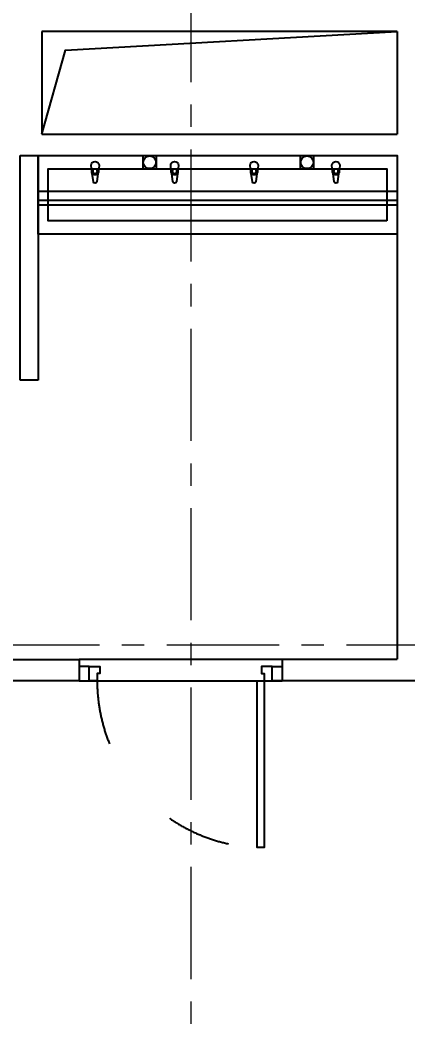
# Model space of a CAD drawing. Header units: millimetres. Extents: x -65527 to 8894748, y -37603 to 223697.
# Drawn here: x -27013 to -24855, y 111643 to 117239 of the extents above; entities that cross this region are included whole.
import ezdxf
from ezdxf import colors
from ezdxf.entities.mleader import LeaderData, LeaderLine
from ezdxf.math import Vec2, Vec3

# ---------------------------------------------------------------- set-up
doc = ezdxf.new("R2010")
doc.units = ezdxf.units.MM
doc.header["$LTSCALE"] = 10
doc.linetypes.add('ACAD_ISO03W100', pattern=[30, 12, -18])
doc.linetypes.add('CENTER', pattern=[2, 1.25, -0.25, 0.25, -0.25])
doc.layers.add('АР_Оси', color=142, linetype='Continuous', lineweight=9)
doc.layers.add('М_ЗАМЕТКИ', color=1, linetype='Continuous', lineweight=13)
doc.layers.add('Архитектура', color=251, linetype='Continuous')
doc.layers.add('ТХ_дозаторы', color=7, linetype='Continuous')
doc.styles.add('ISOCPEUR', font='isocpeur.ttf', dxfattribs={"width": 0.7})
doc.styles.get("Standard").update_dxf_attribs({"font": 'ARIALN.TTF'})

# ---------------------------------------------------------------- blocks, each defined once
blk = doc.blocks.new('*U105')
for points in [[(-55, -80), (-55, 0), (-115, 0), (-115, -40), (-100, -40), (-100, -80), (-55, -80)], [(0, 0), (0, -80), (-55, -80), (-55, 0), (0, 0)], [(-1130, 0), (-1130, -80), (-1075, -80), (-1075, 0), (-1130, 0)], [(-1075, -80), (-1075, 0), (-1015, 0), (-1015, -40), (-1030, -40), (-1030, -80), (-1075, -80)]]:
    blk.add_lwpolyline(points)
blk.add_lwpolyline([(-100, -80), (-100, -1010), (-140, -1010), (-140, -80)], close=True)
at = {"linetype": 'ACAD_ISO03W100', "ltscale": 3}
blk.add_arc((-100, -80), 930, 180, 270, dxfattribs=at)
blk = doc.blocks.new('A$C500e89c7')
at = {"ltscale": 100}
blk.add_circle((-36.5, 37.3), 35.3, dxfattribs=at)
at = {"layer": 'ТХ_дозаторы', "ltscale": 100}
blk.add_lwpolyline([(-73, 74.7), (0, 74.7), (0, 0), (-73, 0)], close=True, dxfattribs=at)
blk = doc.blocks.new('_DOTSMALL')
at = {"color": 0, "linetype": 'ByBlock', "const_width": 0.5}
blk.add_lwpolyline([(-0.0625, 0, 1), (0.0625, 0, 1)], format="xyb", close=True, dxfattribs=at)
blk = doc.blocks.new('_None')

msp = doc.modelspace()

# ---------------------------------------------------------------- linework, layer by layer
at = {"layer": 'АР_Оси', "linetype": 'CENTER', "ltscale": 50}
for p, q in [((-26063.4, 129518), (-26063.4, 73785.7)), ((-59197.1, 113755.6), (23981.3, 113755.6))]:
    msp.add_line(p, q, dxfattribs=at)
at = {"layer": 'Архитектура', "lineweight": 25, "transparency": 33554684}
for p, q in [((-26614.4, 116392.5), (-26617.9, 116429.3)), ((-26607.9, 116407.4), (-26607.9, 116394.4)), ((-26584, 116407.4), (-26607.9, 116407.4)), ((-26584, 116394.4), (-26584, 116407.4)), ((-26574, 116429.3), (-26577.5, 116392.5)), ((-26171.7, 116392.5), (-26175.2, 116429.3)), ((-26165.2, 116407.4), (-26165.2, 116394.4)), ((-26141.4, 116407.4), (-26165.2, 116407.4)), ((-26141.4, 116394.4), (-26141.4, 116407.4)), ((-26131.4, 116429.3), (-26134.9, 116392.5)), ((-25729.1, 116392.5), (-25732.6, 116429.3)), ((-25722.6, 116407.4), (-25722.6, 116394.4)), ((-25698.8, 116407.4), (-25722.6, 116407.4)), ((-25698.8, 116394.4), (-25698.8, 116407.4)), ((-25688.8, 116429.3), (-25692.3, 116392.5)), ((-25274, 116392.5), (-25277.5, 116429.3)), ((-25267.5, 116407.4), (-25267.5, 116394.4)), ((-25243.7, 116407.4), (-25267.5, 116407.4)), ((-25243.7, 116394.4), (-25243.7, 116407.4)), ((-25233.7, 116429.3), (-25237.2, 116392.5)), ((-26605.7, 116337.8), (-26611.5, 116384.2)), ((-26580.4, 116384.2), (-26586.2, 116337.8)), ((-26163.1, 116337.8), (-26168.9, 116384.2)), ((-26137.8, 116384.2), (-26143.6, 116337.8)), ((-25720.4, 116337.8), (-25726.2, 116384.2)), ((-25695.2, 116384.2), (-25701, 116337.8)), ((-25265.4, 116337.8), (-25271.2, 116384.2)), ((-25240.1, 116384.2), (-25245.9, 116337.8)), ((-26684.5, 113675.6), (-25554.5, 113675.7)), ((-26684.5, 113555.5), (-25554.5, 113555.7)), ((-22828.4, 113555.6), (-25554.5, 113555.5))]:
    msp.add_line(p, q, dxfattribs=at)
for points in [[(-26893.4, 117175.2), (-26893.4, 116603.4)], [(-24914.6, 117175.2), (-26893.4, 117175.2)], [(-26893.4, 116603.3), (-26761.6, 117070.8), (-24914.6, 117175.2)], [(-24914.6, 117175.2), (-24914.6, 116603.4)], [(-26893.4, 116603.4), (-24914.6, 116603.4)], [(-27013.4, 116483.4), (-24914.6, 116483.4)], [(-27013.4, 115231), (-27013.4, 116483.4)], [(-26913.4, 116483.4), (-26913.4, 115231)], [(-24914.6, 116483.4), (-24914.6, 113675.5)], [(-26913.5, 116355.2), (-26913.5, 115231)], [(-24914.6, 116282.9), (-26913.4, 116283)], [(-24914.6, 116232.9), (-26913.4, 116233)], [(-24914.6, 116207.9), (-26913.4, 116208)], [(-26913.5, 115231), (-27013.5, 115231)], [(-26913.4, 115231), (-27013.4, 115231)], [(-26685.1, 113675.5), (-26685.1, 113555.5), (-28903.4, 113555.5)], [(-28863.4, 113675.4), (-26685.1, 113675.4)], [(-25554.5, 113675.6), (-25554.5, 113555.5)], [(-25554.5, 113675.5), (-24914.6, 113675.5)]]:
    msp.add_lwpolyline(points, dxfattribs=at)
for points in [[(-24914.6, 116045), (-26913.4, 116045), (-26913.4, 116483.4), (-24914.6, 116483.4)], [(-24972.4, 116119.6), (-26856.5, 116119.6), (-26856.5, 116408.8), (-24972.4, 116408.8)]]:
    msp.add_lwpolyline(points, close=True, dxfattribs=at)
at = {"layer": 'Архитектура', "lineweight": 25, "transparency": 33554684, "extrusion": (0, 0, -1)}
for centre, major_axis, start_param, end_param in [((-26596, 116429.3), (-15.5, 15.5), -0.785398, 2.356194), ((-26153.3, 116429.3), (-15.5, 15.5), -0.785398, 2.356194), ((-25710.7, 116429.3), (-15.5, 15.5), -0.785398, 2.356194), ((-25255.6, 116429.3), (-15.5, 15.5), -0.785398, 2.356194), ((-26596, 116394.4), (-8.43, -8.43), 3.926991, 7.068583), ((-26153.3, 116394.4), (-8.43, -8.43), 3.926991, 7.068583), ((-25710.7, 116394.4), (-8.43, -8.43), 3.926991, 7.068583), ((-25255.6, 116394.4), (-8.43, -8.43), 3.926991, 7.068583), ((-26596, 116394.2), (-13.1, 13.1), -1.35736, -0.875625), ((-26596, 116394.2), (-13.1, -13.1), 4.498953, 6.496621), ((-26596, 116394.2), (-13.1, -13.1), 4.017217, 4.498953), ((-26153.3, 116394.2), (-13.1, 13.1), -1.35736, -0.875625), ((-26153.3, 116394.2), (-13.1, -13.1), 4.498953, 6.496621), ((-26153.3, 116394.2), (-13.1, -13.1), 4.017217, 4.498953), ((-25710.7, 116394.2), (-13.1, 13.1), -1.35736, -0.875625), ((-25710.7, 116394.2), (-13.1, -13.1), 4.498953, 6.496621), ((-25710.7, 116394.2), (-13.1, -13.1), 4.017217, 4.498953), ((-25255.6, 116394.2), (-13.1, 13.1), -1.35736, -0.875625), ((-25255.6, 116394.2), (-13.1, -13.1), 4.498953, 6.496621), ((-25255.6, 116394.2), (-13.1, -13.1), 4.017217, 4.498953), ((-26596, 116339), (-6.93, -6.93), 4.051589, 6.943986), ((-26153.3, 116339), (-6.93, -6.93), 4.051589, 6.943986), ((-25710.7, 116339), (-6.93, -6.93), 4.051589, 6.943986), ((-25255.6, 116339), (-6.93, -6.93), 4.051589, 6.943986)]:
    msp.add_ellipse(centre, major_axis=major_axis, ratio=1, start_param=start_param, end_param=end_param, dxfattribs=at)

# ---------------------------------------------------------------- block references
at = {"layer": 'Архитектура', "lineweight": 25, "transparency": 33554684}
for name, p in [('A$C500e89c7', (-26255.8, 116408.7)), ('A$C500e89c7', (-25379.3, 116408.7)), ('*U105', (-25554.5, 113635.6))]:
    msp.add_blockref(name, p, dxfattribs=at)

# ---------------------------------------------------------------- leaders
ml = msp.add_multileader_mtext('Standard', dxfattribs=at)
ml.set_content('+8,400', color=256, style='ISOCPEUR')
ml.set_leader_properties(color=256, linetype='Continuous', lineweight=-1)
ml.set_arrow_properties(name='DOTSMALL')
ml.build(insert=Vec2(0, 0))
ml.multileader.update_dxf_attribs({"has_text_frame": 1, "text_left_attachment_type": 4, "text_right_attachment_type": 4, "dogleg_length": 100, "arrow_head_size": 180})
ctx = ml.context
ctx.base_point, ctx.char_height, ctx.arrow_head_size, ctx.landing_gap_size, ctx.plane_origin = Vec3(-38957.8, 116848.7), 250, 180, 50, Vec3(-38730.6, 116641.5)
ctx.left_attachment, ctx.right_attachment = 4, 4
notes = []
notes.append((ctx, [(0, (0, 0, 0), (0, 0), (1, 0), 1, [])]))
ctx.mtext.insert, ctx.mtext.width, ctx.mtext.line_spacing_style, ctx.mtext.flow_direction = Vec3(-38907.8, 117182), 852.697, 2, 5
at = {"layer": 'М_ЗАМЕТКИ', "color": 7, "linetype": 'ByBlock'}
ml = msp.add_multileader_mtext('Standard', dxfattribs=at)
ml.set_content('{\\W0.8;HL138}', color=7)
ml.set_leader_properties()
ml.set_arrow_properties(name='NONE')
ml.build(insert=Vec2(0, 0))
ml.multileader.update_dxf_attribs({"text_left_attachment_type": 6, "text_right_attachment_type": 6, "dogleg_length": 0.36, "arrow_head_size": 0.162})
ctx = ml.context
ctx.base_point, ctx.char_height, ctx.arrow_head_size, ctx.landing_gap_size, ctx.plane_origin = Vec3(-27974.2, 117354.5, 0), 200, 0.162, 0.081, Vec3(-18863.3, 123584.6, 0)
ctx.left_attachment, ctx.right_attachment, ctx.text_align_type = 6, 6, 1
notes.append((ctx, [(1, (1, 1, 0), (-27456.1, 117354.5, 0), (-1, 0), 0.324, [(0, [(-27189.7, 116927.4, 0)], 0, [])])]))
ctx.mtext.insert, ctx.mtext.width, ctx.mtext.defined_height, ctx.mtext.alignment, ctx.mtext.flow_direction = Vec3(-27715.3, 117594.5, 0), 2817.48, 544.3, 2, 5
for ctx, leaders in notes:
    for number, flags, end, landing, length, lines in leaders:
        leader = LeaderData()
        leader.index, (leader.has_last_leader_line, leader.has_dogleg_vector, leader.attachment_direction) = number, flags
        leader.last_leader_point, leader.dogleg_vector, leader.dogleg_length = Vec3(end), Vec3(landing), length
        for number, points, colour, breaks in lines:
            line = LeaderLine()
            line.index, line.vertices, line.color, line.breaks = number, Vec3.list(points), colors.encode_raw_color(colour), breaks
            leader.lines.append(line)
        ctx.leaders.append(leader)

doc.saveas('drawing.dxf')
